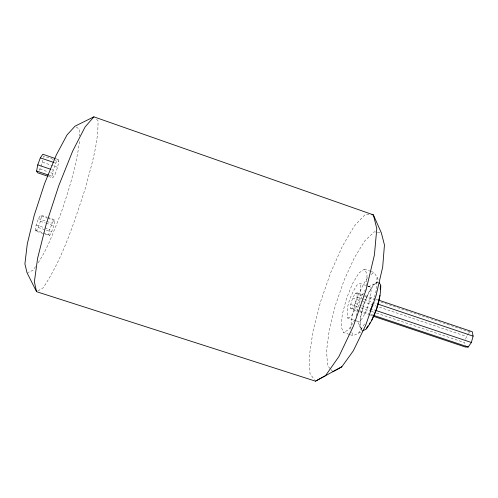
<?xml version="1.0" encoding="UTF-8"?>
<svg xmlns="http://www.w3.org/2000/svg" width="498" height="498" viewBox="0 0 498 498"><rect width="100%" height="100%" fill="white"/><g stroke="black" fill="none" stroke-linecap="round" stroke-linejoin="round"><path stroke-width="0.37" stroke-dasharray="2.49 1.87" d="M350.685 308.679L352.503 308.318L355.155 303.5L357.06 297.063L357.078 292.874L355.23 293.366L352.621 298.153L350.748 304.465L350.685 308.679L358.778 311.387M371.29 271.553L374.06 272.499L377.054 277.23L376.413 289.631L374.017 299.086M366.316 286.207L367.119 273.856L364.349 269.181L358.946 272.985L352.422 283.848L346.403 298.844L342.307 314.363L341.161 326.651L343.383 332.459L349.671 334.538M350.797 329.066C351.563 310.547 357.794 292.245 368.09 276.863M40.998 166.326L42.903 160.169M43.419 157.449L43.681 156.086L53.062 159.298M47.789 217.452L54.214 219.587L54.898 220.682L53.815 225.781L51.593 231.931L49.507 235.616L36.005 231.159L35.159 230.144L36.173 224.971L38.458 218.69L40.649 215.074L47.073 217.215M36.005 231.159L38.184 227.499L40.425 221.342L41.452 216.207L40.649 215.074M58.098 159.478L58.832 161.271L57.587 167.347L55.091 174.2L52.769 177.911L51.973 176.267L53.205 170.129L55.764 163.126L58.098 159.478L55.913 158.731M49.507 235.616L48.773 234.645L49.856 229.503L52.122 223.229L54.214 219.587M465.692 339.188L466.445 336.418L468.4 333.598M39.18 170.297L40.749 167.011M355.037 319.691L348.575 329.85L343.383 332.459M350.374 334.768L353.169 335.696L358.548 333.15L365.538 322.467M35.576 266.542L33.03 270.296L27.739 272.574M38.128 262.788C48.275 247.655 54.108 230.101 60.924 213.325C68.911 190.105 76.126 166.5 79.412 142.098L79.387 140.567M468.792 333.031L469.57 331.905L470.952 331.824M370.96 274.572L374.06 272.499M377.696 281.75L373.849 284.159L368.514 292.606L363.652 304.502L360.477 316.859L359.793 326.62L361.573 330.535M37.873 290.9L43.177 287.813C63.034 257.908 73.829 223.179 85.002 189.371C90.929 166.886 98.455 144.264 98.019 120.746L95.952 118.792M369.833 286.786L360.098 283.493L356.705 285.279C350.984 294.947 345.425 306.587 347.672 318.035L353.947 320.133M358.548 333.15L361.753 331.469M368.265 286.86L378.019 282.173L373.724 284.881L368.613 292.949L363.864 304.558L360.789 316.523L360.135 325.96L361.89 329.738M347.672 318.035L350.972 316.697C356.829 306.98 362.762 295.021 360.098 283.493M368.999 214.626L365.351 214.414L354.464 225.787L342.4 246.23L330.66 272.667L320.531 301.863L313.111 330.635L309.345 355.709L309.993 373.662L314.562 379.912M379.93 232.647L374.309 231.825L364.804 240.864L354.302 257.852L344.13 280.2L335.478 305.062L329.34 329.564L326.526 350.773L327.628 365.731L330.485 368.987M35.159 230.144L48.773 234.645M40.425 221.342L45.362 222.98M46.065 223.21L53.815 225.781M36.173 224.971L44.092 227.598M44.814 227.835L49.856 229.503M38.184 227.499L51.593 231.931M41.452 216.207L47.111 218.093M47.82 218.329L54.898 220.682M38.458 218.69L52.122 223.229M355.155 303.5L361.038 305.473M361.772 305.722L375.013 310.161M350.748 304.465L360.309 307.664M361.044 307.913L370.605 311.119M371.34 311.362L375.753 312.844M376.488 313.086L464.746 342.655L465.337 346.322M352.503 308.318L359.133 310.54M359.873 310.783L370.188 314.238M370.923 314.481L373.133 315.222M359.512 311.636L369.815 315.078M370.549 315.321L372.759 316.062M354.644 320.363L357.44 321.297L361.841 329.72M357.078 292.874L375.43 299.061M376.164 299.31L377.633 299.802M355.23 293.366L364.026 296.329M364.76 296.571L377.216 300.773M380.883 302.012L392.611 305.965M393.345 306.208L469.57 331.905M357.06 297.063L363.671 299.286M364.405 299.535L376.886 303.736M352.621 298.153L362.171 301.365M362.905 301.614L466.445 336.418M49.047 175.277L51.973 176.267M48.418 176.435L52.769 177.911M42.511 162.211L57.587 167.347M51.736 169.631L53.205 170.129M39.989 169.071L47.901 171.76M50.777 172.738L55.091 174.2M53.784 159.547L58.832 161.271M54.294 162.622L55.764 163.126M364.349 269.181L370.593 271.317M76.231 127.009L79.232 129.113L79.325 135.985M330.965 369.535L332.869 371.707M377.054 277.23L378.598 280.555M351.818 332.44L353.169 335.696M368.265 286.854A18.401 4.681 -71.5 0 1 367.661 307.042A18.401 4.681 -71.5 0 1 356.574 319.405M356.412 316.081A18.401 4.681 -71.5 0 1 365.488 289.606"/><path stroke-width="0.75" d="M380.229 289.556L380.397 285.914M47.696 176.192L37.549 172.75L36.603 171.051L37.755 164.863L40.338 157.86L42.797 154.243L55.185 158.482M376.768 308.05L379.955 295.389M372.909 303.45L370.151 311.262M373.494 316.305L465.449 347.056L468.188 347.019L471.376 342.487L473.1 336.119L472.334 331.743L378.368 300.051M371.689 320.314L373.095 316.909M373.662 315.545L376.488 308.735M366.366 328.338L368.003 325.866M369.23 324.017L370.051 322.785M341.833 366.796L353.375 350.729L365.563 325.518L376.027 295.663L382.694 267.003L384.45 244.923L381.337 232.852L373.375 214.868L93.892 116.837L75.036 126.162L67.031 134.927L56.249 155.083L44.552 183.681L34.219 215.366L27.29 243.871L24.9 263.946L27.073 272.86L36.553 291.679L315.477 381.163L341.833 366.796L332.869 371.707M93.892 116.837L85.102 126.953L72.689 151.05L58.789 185.642L46.239 224.032L37.611 258.263L34.374 281.843L36.553 291.679M315.477 381.163L325.524 375.66L338.939 356.5L353.462 325.947L366.161 289.618L374.415 254.945L376.793 228.675L373.375 214.868L371.919 214.787M362.494 330.89L366.235 329.11C375.392 316.479 380.74 300.842 380.758 285.211L379.146 282.634M375.747 310.41L471.376 342.487M373.874 315.471L468.188 347.019M377.621 303.985L473.1 336.119M36.603 171.051L48.312 175.028M37.755 164.863L50.267 169.127M40.338 157.86L53.56 162.373"/></g></svg>
